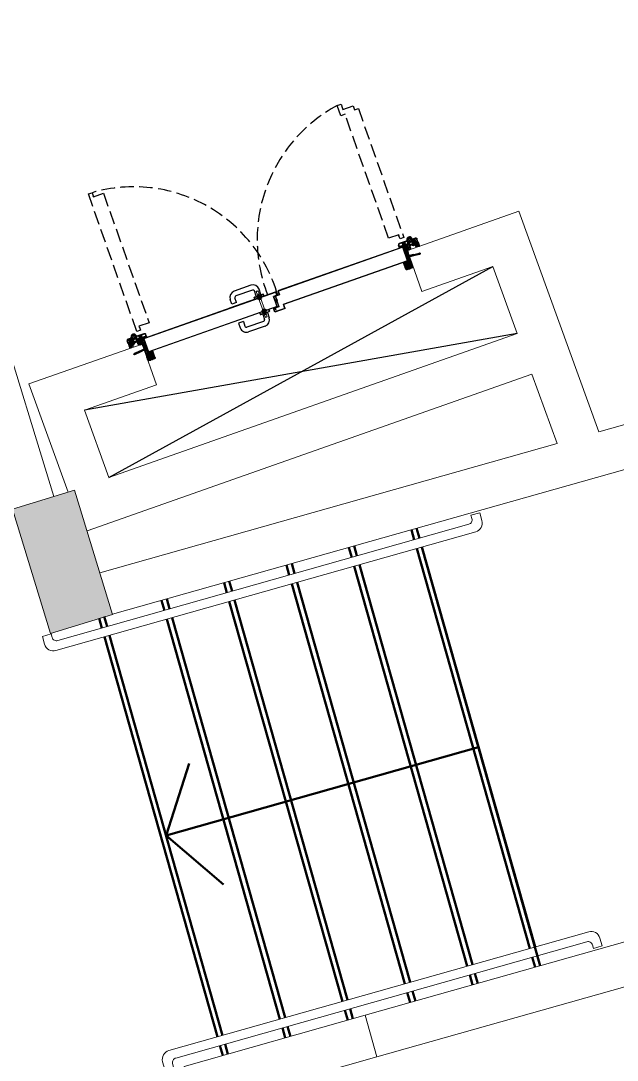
# Model space of a CAD drawing. Header units: centimetres. Extents: x 139057 to 200038, y 34824 to 80516.
# Drawn here: x 172167 to 172442.6, y 47215.3 to 47695.4 of the extents above; entities that cross this region are included whole.
import ezdxf

# ---------------------------------------------------------------- set-up
doc = ezdxf.new("R2010")
doc.units = ezdxf.units.CM
doc.header["$LTSCALE"] = 100
for name, pattern in [('CENTRATA', [2, 1.25, -0.25, 0.25, -0.25]), ('HIDDEN2', [0.175, 0.125, -0.05]), ('TRATTEGGIATA', [0.75, 0.5, -0.25]), ('TRATTO-PUNTO', [1, 0.5, -0.25, 0, -0.25])]:
    doc.linetypes.add(name, pattern=pattern)
doc.layers.get('0').update_dxf_attribs({"lineweight": 0})
for name, color, linetype, lineweight in [('410_STRUTTURE_001-AM_0', 7, 'Continuous', 0), ('430_TAVOLATI_001-AM_0', 3, 'Continuous', 0), ('441_SERRAMENTI_001-AM_0', 1, 'Continuous', 0), ('448_SCALE_001-AM_0', 216, 'Continuous', 50), ('5', 7, 'Continuous', 20)]:
    doc.layers.add(name, color=color, linetype=linetype, lineweight=lineweight)
for name, color, linetype in [('A-GRAFICA', 253, 'Continuous'), ('A-SI-PORTE-METALLO', 5, 'Continuous'), ('Layer1', 7, 'Continuous'), ('Layer2', 2, 'Continuous'), ('Layer3', 7, 'Continuous'), ('Layer5', 2, 'Continuous')]:
    doc.layers.add(name, color=color, linetype=linetype)
pattern_1 = [(135, (1692.512, -3714.694), (-2.245064, -2.245064), []), (135, (1692.512, -3712.4488), (-2.245064, -2.245064), [3.96875, -0.79375, 0, -0.79375])]

# ---------------------------------------------------------------- blocks, each defined once
blk = doc.blocks.new('CRN190C')
at = {"layer": 'Layer1', "color": 9}
for p, q in [((-28.5, 11), (-28.5, -5.5)), ((-28.5, 11), (-27, 11)), ((-27, 11), (-27, -4.5)), ((-4.6, 0), (-4.6, -4)), ((-4.6, 0), (4.6, 0)), ((-3.1, 0), (-3.1, -4)), ((3.1, 0), (3.1, -4)), ((4.6, 0), (4.6, -4)), ((11.5, 11), (11.5, -4.5)), ((11.5, 11), (13, 11)), ((13, 11), (13, -5.5)), ((-28, -6), (-5.1, -6)), ((-27, -4.5), (-5.1, -4.5)), ((-5.1, -6), (5.1, -6)), ((11.5, -4.5), (5.1, -4.5)), ((5.1, -6), (12.5, -6))]:
    blk.add_line(p, q, dxfattribs=at)
for centre, radius, start, end in [((-28, -5.5), 0.5, 180, 270), ((-5.1, -4), 2, 270, 0), ((-5.1, -4), 0.5, 270, 0), ((5.1, -4), 2, 180, 270), ((5.1, -4), 0.5, 180, 270), ((12.5, -5.5), 0.5, 270, 0)]:
    blk.add_arc(centre, radius, start, end, dxfattribs=at)
at = {"layer": 'Layer2', "color": 9}
for p, q in [((-4, 0), (-3.1, -0.5)), ((4, -0.5), (3.1, 0)), ((-4, -1), (-3.1, -0.5)), ((-3.1, -1.5), (-4, -1)), ((-4, -2), (-3.1, -1.5)), ((-3.1, -2.5), (-4, -2)), ((-4, -3), (-3.1, -2.5)), ((-3.1, -3.5), (-4, -3)), ((-4, -4), (-3.1, -3.5)), ((-3.1, -4.5), (-4, -4)), ((-4, -5), (-3.1, -4.5)), ((-3.5, -5.3), (-4, -5)), ((3.1, -1), (4, -0.5)), ((4, -1.5), (3.1, -1)), ((3.1, -2), (4, -1.5)), ((4, -2.5), (3.1, -2)), ((3.1, -3), (4, -2.5)), ((4, -3.5), (3.1, -3)), ((3.1, -4), (4, -3.5)), ((4, -4.5), (3.1, -4)), ((3.3, -4.9), (4, -4.5)), ((4, -5.5), (3.5, -5.2)), ((3.9, -5.6), (4, -5.5))]:
    blk.add_line(p, q, dxfattribs=at)
blk = doc.blocks.new('A$C79A744C8')
at = {"linetype": 'Continuous', "ltscale": 10}
h = blk.add_hatch(dxfattribs=at)
h.set_pattern_fill('ANSI31', color=256, scale=15, angle=270, style=0)
h.set_pattern_definition([(315, (19364.6457, 1644.1342), (1.32582521, 1.32582521), [])])
h.paths.add_polyline_path([(0, -50), (0, -65), (33.1, -65), (33.1, -50)])
h = blk.add_hatch(dxfattribs=at)
h.set_pattern_fill('ANSI31', color=256, scale=15, angle=180, style=0)
h.set_pattern_definition([(225, (19364.6457, 1644.1342), (1.32582521, -1.32582521), [])])
h.paths.add_polyline_path([(0, -65), (0, -80), (33.1, -80), (33.1, -65)])
at = {"layer": '5', "linetype": 'Continuous', "ltscale": 10}
h = blk.add_hatch(dxfattribs=at)
h.set_pattern_fill('ANSI33', color=256, scale=0.05, angle=450, style=0)
h.set_pattern_definition([(135, (1834.93615, -5348.70282), (-0.224506403, -0.224506403), []), (135, (1834.93615, -5348.4783), (-0.224506403, -0.224506403), [0.15875, -0.079375])])
h.paths.add_polyline_path([(5.9, -26.5), (5.9, -41.5), (7.9, -41.5), (7.9, -26.5)])
h.paths.add_polyline_path([(5.9, -11.5), (5.9, -26.5), (7.9, -26.5), (7.9, -11.5)])
at = {"layer": 'Layer5', "linetype": 'Continuous', "ltscale": 10}
h = blk.add_hatch(dxfattribs=at)
h.set_pattern_fill('ANSI35', color=256, scale=0.5, angle=450, style=0)
h.set_pattern_definition(pattern_1)
edge = h.paths.add_edge_path()
edge.add_line((-17.4, 22.5), (-56.4, 22.5))
edge.add_line((-56.4, 21), (-17.4, 21))
edge.add_line((-57.9, 1), (-57.9, 19.5))
edge.add_line((-59.4, 19.5), (-59.4, 1))
edge.add_arc((-56.4, 19.5), 1.5, 90, 180)
edge.add_arc((-56.4, 19.5), 3, 90, 180)
edge.add_line((-35.4, 22.5), (-35.4, 21))
h = blk.add_hatch(dxfattribs=at)
h.set_pattern_fill('ANSI35', color=256, scale=0.5, angle=450, style=0)
h.set_pattern_definition(pattern_1)
h.paths.add_polyline_path([(4.1, -81), (4.1, -82.5), (32.6, -82.5, 0.414214), (35.6, -79.5), (35.6, -78.1), (34.1, -78.1), (34.1, -79.5, -0.414214), (32.6, -81)])
h.paths.add_polyline_path([(34.1, -51.9), (34.1, -78.1), (35.6, -78.1), (35.6, -51.9)])
h.paths.add_polyline_path([(32.6, -47.5), (7.1, -47.5), (4.5, -47.5, 0.267949), (7.1, -49), (32.6, -49, -0.414214), (34.1, -50.5), (34.1, -51.9), (35.6, -51.9), (35.6, -50.5, 0.414214)])
h.paths.add_polyline_path([(4.1, -31.6), (4.1, -46, 0.131652), (4.5, -47.5), (7.1, -47.5, -0.414214), (5.6, -46), (5.6, -34.3, 0.198912), (4.8, -32.2)])
h.paths.add_polyline_path([(4.7, -3.8, 0.153915), (4.1, -5.5), (4.1, -21.5), (4.8, -20.8, 0.198912), (5.6, -18.7), (5.6, -5.5, -0.153915), (5.9, -4.6), (7.6, -2.2, 0.606815), (5.1, 2.5), (-13.6, 2.5), (-13.6, 1.1, 0.063272), (-12.9, 1), (5.1, 1, -0.606815), (6.4, -1.4)])
h.paths.add_polyline_path([(-16.4, 22.3), (-16.4, 21), (-17.4, 21, -0.414214), (-15.9, 19.5), (-15.9, 4, 0.341979), (-13.6, 1.1), (-13.6, 2.5), (-12.9, 2.5, -0.414214), (-14.4, 4), (-14.4, 19.5, 0.317837)])
h.paths.add_polyline_path([(-24.4, 22.5), (-24.4, 21), (-17.4, 21), (-16.4, 21), (-16.4, 22.3, 0.085164), (-17.4, 22.5)])
h.paths.add_polyline_path([(-29.9, 22.5), (-29.9, 21), (-24.4, 21), (-24.4, 22.5)])
h = blk.add_hatch(dxfattribs=at)
h.set_pattern_fill('ANSI35', color=256, scale=0.5, angle=450, style=0)
h.set_pattern_definition(pattern_1)
h.paths.add_polyline_path([(2.6, -30), (1.5, -31.1), (3.7, -33.2, -0.198912), (4.1, -34.3), (4.1, -31.6)])
h.paths.add_polyline_path([(1.5, -21.9), (2.6, -23), (4.1, -21.5), (4.1, -18.7, -0.198912), (3.7, -19.8)])
at = {"linetype": 'CENTRATA'}
blk.add_line((5.8, -26.5), (-53.6, -32.7), dxfattribs=at)
at = {"linetype": 'Continuous'}
for p, q in [((-50.6, -30.2), (-51.1, -30.8)), ((-51.1, -30.8), (-49, -30.5)), ((-50.8, -34.1), (-51.1, -30.8)), ((-50.8, -34.1), (-48.6, -33.9)), ((-50.2, -34.6), (-50.8, -34.1)), ((-50.6, -30.2), (-49, -30)), ((-50.2, -34.6), (-50.6, -30.2)), ((-50.2, -34.6), (-48.6, -34.4)), ((-48.6, -29.3), (-48.3, -32.2)), ((-48, -35), (-48.3, -32.2)), ((-46.6, -30.3), (-46.3, -33.6)), ((-45.7, -33.1), (-45.9, -30.7)), ((2.4, -24.6), (0.8, -24.8)), ((2.5, -25.2), (0.9, -25.3)), ((2.8, -28.5), (1.2, -28.7)), ((2.9, -29.1), (1.3, -29.2)), ((2.9, -29.1), (2.4, -24.6))]:
    blk.add_line(p, q, dxfattribs=at)
at = {"linetype": 'Continuous', "ltscale": 10}
for p, q in [((2.6, -30), (1.5, -31.1)), ((2.6, -23), (4.8, -20.8)), ((2.6, -30), (2.6, -23)), ((0, -50), (33.1, -50)), ((33.1, -65), (0, -65)), ((33.1, -80), (0, -80)), ((33.1, -50), (33.1, -80))]:
    blk.add_line(p, q, dxfattribs=at)
at = {"linetype": 'Continuous'}
for points in [[(-46.9, -29.8), (-48.6, -29.3), (-49.1, -29.3), (-48.8, -32.2)], [(-46.4, -34.2), (-48, -35), (-48.5, -35.1), (-48.8, -32.2)], [(-21.2, -29.3), (-21.5, -26.7), (-46.9, -29.4), (-46.8, -30.2), (-44.8, -31.4), (-28.7, -29.7)], [(-21.2, -29.3), (-20.9, -31.9), (-46.4, -34.6), (-46.5, -33.8), (-44.7, -32.2), (-28.6, -30.5)], [(2.4, -24.6), (4.3, -21.3), (4.8, -26.6)], [(2.9, -29.1), (5.4, -31.9), (4.8, -26.6)]]:
    blk.add_lwpolyline(points, dxfattribs=at)
blk.add_lwpolyline([(0.8, -24.4), (1.3, -29.6), (-20.9, -31.9), (-21.5, -26.7)], close=True, dxfattribs=at)
blk.add_arc((-27.7, -30), 1.08, 206.9908, 164.8268, dxfattribs=at)
at = {"linetype": 'Continuous', "ltscale": 10}
for radius in [1.5, 3]:
    blk.add_arc((2.6, -18.7), radius, 315, 0, dxfattribs=at)
at = {"layer": 'Layer5', "linetype": 'Continuous', "ltscale": 10}
for p, q in [((-59.4, 19.5), (-59.4, 1)), ((-57.9, 1), (-57.9, 19.5)), ((-17.4, 22.5), (-56.4, 22.5)), ((-56.4, 21), (-17.4, 21)), ((-35.4, 22.5), (-35.4, 21)), ((-24.4, 22.5), (-24.4, 21)), ((-17.4, 22.5), (-16.4, 22.5)), ((-17.4, 21), (-16.4, 21)), ((-16.4, 21), (-16.4, 22.5)), ((-15.9, 19.5), (-15.9, 4)), ((-14.4, 19.5), (-14.4, 4)), ((5.1, 2.5), (-13.6, 2.5)), ((-12.9, 1), (5.1, 1)), ((1.5, -31.1), (3.7, -33.2)), ((2.6, -30), (4.8, -32.2)), ((4.1, -5.5), (4.1, -46)), ((7.1, -47.5), (4.5, -47.5)), ((6.4, -1.4), (4.7, -3.8)), ((5.6, -46), (5.6, -5.5)), ((5.9, -4.6), (7.6, -2.2)), ((5.9, -41.5), (5.9, -11.5)), ((5.9, -11.5), (7.9, -11.5)), ((32.6, -47.5), (7.1, -47.5)), ((7.9, -41.5), (7.9, -11.5)), ((32.6, -81), (4.1, -81)), ((4.1, -81), (4.1, -82.5)), ((4.1, -82.5), (32.6, -82.5)), ((7.1, -49), (32.6, -49)), ((34.1, -50.5), (34.1, -79.5)), ((34.1, -51.9), (35.6, -51.9)), ((34.1, -78.1), (35.6, -78.1)), ((35.6, -79.5), (35.6, -50.5))]:
    blk.add_line(p, q, dxfattribs=at)
blk.add_lwpolyline([(-10, 0), (0, 0), (0, -10)], dxfattribs=at)
for centre, radius, start, end in [((-56.4, 19.5), 3, 90, 180), ((-56.4, 19.5), 1.5, 90, 180), ((-17.4, 19.5), 3, 0, 90), ((-17.4, 19.5), 1.5, 0, 90), ((-12.9, 4), 3, 180, 270), ((-12.9, 4), 1.5, 180, 270), ((5.1, -0.5), 3, 325, 90), ((5.1, -0.5), 1.5, 325, 90), ((2.6, -34.3), 1.5, 0, 45), ((7.1, -5.5), 3, 145, 180), ((7.1, -46), 3, 180, 270), ((2.6, -34.3), 3, 0, 45), ((7.1, -5.5), 1.5, 145, 180), ((7.1, -46), 1.5, 180, 270), ((32.6, -50.5), 3, 0, 90), ((32.6, -50.5), 1.5, 0, 90), ((32.6, -79.5), 3, 270, 0), ((32.6, -79.5), 1.5, 270, 0)]:
    blk.add_arc(centre, radius, start, end, dxfattribs=at)
at = {"linetype": 'Continuous', "ltscale": 10, "rotation": 180.0000002134434}
blk.add_blockref('CRN190C', (-44.7, 14.4), dxfattribs=at)
blk = doc.blocks.new('COPRITESTA2C')
for p, q in [((0, 0), (44, 0)), ((0, 0), (0, -10)), ((44, 0), (44, -15)), ((-1, -10), (-1, -20)), ((-1, -10), (0, -10)), ((-1, -20), (39, -20))]:
    blk.add_line(p, q)
at = {"linetype": 'TRATTEGGIATA', "ltscale": 10}
for p, q in [((42.5, 0), (42.5, -15)), ((-1, -18.5), (39, -18.5))]:
    blk.add_line(p, q, dxfattribs=at)
blk.add_arc((39, -15), 5, 270, 0)
blk.add_arc((39, -15), 3.5, 270, 0, dxfattribs=at)
blk = doc.blocks.new('VTR0210A')
at = {"layer": 'Layer1', "color": 9}
for p, q in [((-33, 2.8), (-33, -1.8)), ((-32.9, -2.2), (-32.5, 4)), ((-32.9, 3.2), (-32.5, 4)), ((-32.5, 4), (-32, 3)), ((-32, -4), (-31.5, 4)), ((-32, 3), (-31.5, 4)), ((-31.5, 4), (-31, 3)), ((-31, -4), (-30.5, 4)), ((-31, 3), (-30.5, 4)), ((-30.5, 4), (-30, 3)), ((-30, -4), (-29.5, 4)), ((-30, 3), (-29.5, 4)), ((-29.5, 4), (-29, 3)), ((-29, -4), (-28.5, 4)), ((-29, 3), (-28.5, 4)), ((-28.5, 4), (-28, 3)), ((-28, -4), (-27.5, 4)), ((-28, 3), (-27.5, 4)), ((-27.5, 4), (-27, 3)), ((-27, -4), (-26.5, 4)), ((-27, 3), (-26.5, 4)), ((-26.5, 4), (-26, 3)), ((-26, -4), (-25.5, 4)), ((-26, 3), (-25.5, 4)), ((-25.5, 4), (-25, 3)), ((-25, -4), (-24.5, 4)), ((-25, 3), (-24.5, 4)), ((-24.5, 4), (-24, 3)), ((-24, -4), (-23.5, 4)), ((-24, 3), (-23.5, 4)), ((-23.5, 4), (-23, 3)), ((-23, -4), (-22.5, 4)), ((-23, 3), (-22.5, 4)), ((-22.5, 4), (-22, 3)), ((-22, -4), (-21.5, 4)), ((-22, 3), (-21.5, 4)), ((-21.5, 4), (-21, 3)), ((-21, -4), (-20.5, 4)), ((-21, 3), (-20.5, 4)), ((-20.5, 4), (-20, 3)), ((-20, -4), (-19.5, 4)), ((-20, 3), (-19.5, 4)), ((-19.5, 4), (-19, 3)), ((-19, -4), (-18.5, 4)), ((-19, 3), (-18.5, 4)), ((-18.5, 4), (-18, 3)), ((-18, -4), (-17.5, 4)), ((-18, 3), (-17.5, 4)), ((-17.5, 4), (-17, 3)), ((-17, -4), (-16.5, 4)), ((-17, 3), (-16.5, 4)), ((-16.5, 4), (-16, 3)), ((-16, -4), (-15.5, 4)), ((-16, 3), (-15.5, 4)), ((-15.5, 4), (-15, 3)), ((-15, -4), (-14.5, 4)), ((-15, 3), (-14.5, 4)), ((-14.5, 4), (-14, 3)), ((-14, -4), (-13.5, 4)), ((-14, 3), (-13.5, 4)), ((-13.5, 4), (-13, 3)), ((-13, -4), (-12.5, 4)), ((-13, 3), (-12.5, 4)), ((-12.5, 4), (-12, 3)), ((-12, -4), (-11.5, 4)), ((-12, 3), (-11.5, 4)), ((-11.5, 4), (-11, 3)), ((-11, -4), (-10.5, 4)), ((-11, 3), (-10.5, 4)), ((-10.5, 4), (-10, 3)), ((-10, 3), (-9.7, 3.6)), ((-8, 4), (-9, 4)), ((-8, 6.5), (-0.8, 6.5)), ((-8, 6.5), (-8, -6.5)), ((-5, 3.2), (-6, 0)), ((-6, 0), (-5, -3.2)), ((-5, 3.2), (-5, -3.2)), ((0, 3.2), (-5, 3.2)), ((0, 5.7), (0, -5.7)), ((-32.9, -2.2), (-32, -4)), ((-32, -4), (-31.5, -3)), ((-31.5, -3), (-31, -4)), ((-31, -4), (-30.5, -3)), ((-30.5, -3), (-30, -4)), ((-30, -4), (-29.5, -3)), ((-29.5, -3), (-29, -4)), ((-29, -4), (-28.5, -3)), ((-28.5, -3), (-28, -4)), ((-28, -4), (-27.5, -3)), ((-27.5, -3), (-27, -4)), ((-27, -4), (-26.5, -3)), ((-26.5, -3), (-26, -4)), ((-26, -4), (-25.5, -3)), ((-25.5, -3), (-25, -4)), ((-25, -4), (-24.5, -3)), ((-24.5, -3), (-24, -4)), ((-24, -4), (-23.5, -3)), ((-23.5, -3), (-23, -4)), ((-23, -4), (-22.5, -3)), ((-22.5, -3), (-22, -4)), ((-22, -4), (-21.5, -3)), ((-21.5, -3), (-21, -4)), ((-21, -4), (-20.5, -3)), ((-20.5, -3), (-20, -4)), ((-20, -4), (-19.5, -3)), ((-19.5, -3), (-19, -4)), ((-19, -4), (-18.5, -3)), ((-18.5, -3), (-18, -4)), ((-18, -4), (-17.5, -3)), ((-17.5, -3), (-17, -4)), ((-17, -4), (-16.5, -3)), ((-16.5, -3), (-16, -4)), ((-16, -4), (-15.5, -3)), ((-15.5, -3), (-15, -4)), ((-15, -4), (-14.5, -3)), ((-14.5, -3), (-14, -4)), ((-14, -4), (-13.5, -3)), ((-13.5, -3), (-13, -4)), ((-13, -4), (-12.5, -3)), ((-12.5, -3), (-12, -4)), ((-12, -4), (-11.5, -3)), ((-11.5, -3), (-11, -4)), ((-11, -4), (-10.5, -3)), ((-10.5, -3), (-10.2, -3.6)), ((-8, -4), (-9.5, -4)), ((-8, -6.5), (-0.8, -6.5)), ((0, -3.2), (-5, -3.2))]:
    blk.add_line(p, q, dxfattribs=at)
for centre, start, end in [((-32.2, 2.8), 153.4349, 180), ((-9, 3.2), 90, 153.4349), ((-0.8, 5.7), 0, 90), ((-32.2, -1.8), 180, 206.5651), ((-9.5, -3.2), 206.5651, 270), ((-0.8, -5.7), 270, 0)]:
    blk.add_arc(centre, 0.8, start, end, dxfattribs=at)
at = {"layer": 'Layer3', "color": 9, "linetype": 'TRATTEGGIATA', "ltscale": 3}
for p, q in [((1.1, 0), (-37.2, 0)), ((-32.5, -3), (-32, 3)), ((-31.5, -3), (-31, 3)), ((-30.5, -3), (-30, 3)), ((-29.5, -3), (-29, 3)), ((-28.5, -3), (-28, 3)), ((-27.5, -3), (-27, 3)), ((-26.5, -3), (-26, 3)), ((-25.5, -3), (-25, 3)), ((-24.5, -3), (-24, 3)), ((-23.5, -3), (-23, 3)), ((-22.5, -3), (-22, 3)), ((-21.5, -3), (-21, 3)), ((-20.5, -3), (-20, 3)), ((-19.5, -3), (-19, 3)), ((-18.5, -3), (-18, 3)), ((-17.5, -3), (-17, 3)), ((-16.5, -3), (-16, 3)), ((-15.5, -3), (-15, 3)), ((-14.5, -3), (-14, 3)), ((-13.5, -3), (-13, 3)), ((-12.5, -3), (-12, 3)), ((-11.5, -3), (-11, 3)), ((-10.5, -3), (-10, 3))]:
    blk.add_line(p, q, dxfattribs=at)
blk = doc.blocks.new('COPRITESTA1C')
for p, q in [((0, 0), (0, -10)), ((0, 0), (21, 0)), ((21, 0), (21, -15)), ((-1, -10), (-1, -20)), ((-1, -10), (0, -10)), ((-1, -20), (16, -20))]:
    blk.add_line(p, q)
at = {"linetype": 'TRATTEGGIATA', "ltscale": 10}
for p, q in [((19.5, 0), (19.5, -15)), ((-1, -18.5), (16, -18.5))]:
    blk.add_line(p, q, dxfattribs=at)
blk.add_arc((16, -15), 3.5, 270, 0, dxfattribs=at)
blk.add_arc((16, -15), 5, 270, 0)
blk = doc.blocks.new('rf')
at = {"layer": 'Layer1', "color": 9, "linetype": 'Continuous'}
for p, q in [((-5, -126), (-5, 0)), ((0, 0), (-5, 0)), ((0, -125), (0, 0)), ((7.6, -130), (-1, -130)), ((6.6, -125), (0, -125)), ((11.6, -117), (6.6, -117)), ((6.6, -125), (6.6, -117)), ((29.7, -130), (7.6, -130)), ((11.6, -126), (11.6, -117)), ((24.4, -125), (11.6, -125)), ((24.4, -126), (24.4, -117)), ((29.4, -117), (24.4, -117)), ((31, -130), (28.4, -130)), ((29.4, -125), (29.4, -117)), ((30, -125), (29.4, -125)), ((30, -125), (30, -103)), ((35, -103), (30, -103)), ((35, -126), (35, -103))]:
    blk.add_line(p, q, dxfattribs=at)
for centre, start, end in [((-1, -126), 180, 270), ((7.6, -126), 270, 0), ((28.4, -126), 180, 270), ((31, -126), 270, 0)]:
    blk.add_arc(centre, 4, start, end, dxfattribs=at)
at = {"layer": 'Layer2', "color": 9, "linetype": 'Continuous'}
for p, q in [((11.6, -117), (10, -118)), ((10, -118), (11.6, -119)), ((11.6, -119), (10, -120)), ((10, -120), (11.6, -121)), ((11.6, -121), (10, -122)), ((10, -122), (11.6, -123)), ((11.6, -123), (10, -124)), ((10, -124), (11.6, -125)), ((11.6, -125), (10, -126)), ((10, -126), (11.5, -126.9)), ((11.4, -127.1), (10, -128)), ((10, -128), (10.7, -128.5)), ((25.2, -117), (24.4, -117.5)), ((24.4, -117.5), (26, -118.5)), ((26, -118.5), (24.4, -119.5)), ((24.4, -119.5), (26, -120.5)), ((26, -120.5), (24.4, -121.5)), ((24.4, -121.5), (26, -122.5)), ((26, -122.5), (24.4, -123.5)), ((24.4, -123.5), (26, -124.5)), ((26, -124.5), (24.4, -125.5)), ((24.4, -125.5), (26, -126.5)), ((26, -126.5), (24.6, -127.4)), ((24.8, -127.8), (26, -128.5)), ((26, -128.5), (25.5, -128.8))]:
    blk.add_line(p, q, dxfattribs=at)
blk = doc.blocks.new('CILINDRO')
at = {"layer": '5', "linetype": 'Continuous'}
for p, q in [((-128, 4.5), (-0.5, 4.5)), ((-127.5, 4.5), (-128, 3.5)), ((-128, 4.5), (-128, -4.5)), ((-128, 3.5), (-128, -3.5)), ((-0.5, 4.5), (0, 3.5)), ((0, 3.5), (0, -3.5)), ((-127.5, -4.5), (-128, -3.5)), ((-128, -4.5), (-0.5, -4.5)), ((-0.5, -4.5), (0, -3.5))]:
    blk.add_line(p, q, dxfattribs=at)
for centre, start, end in [((-120, 0), 143.1301, 216.8699), ((-8, 0), 323.1301, 36.8699)]:
    blk.add_arc(centre, 7.5, start, end, dxfattribs=at)
blk = doc.blocks.new('CLD0080A')
at = {"linetype": 'Continuous'}
blk.add_blockref('CILINDRO', (64.25, -4.5), dxfattribs=at)
blk = doc.blocks.new('porta 130 metallo')
for p, q in [((-834.5, 1047.9, 0), (-843.7, 1059.9, 0)), ((-831.1, 1048.7, 0), (-842.3, 1063.4, 0)), ((-831.3, 1048.6, 0), (-841.3, 1061.7, 0)), ((-828.7, 1050.5, 0), (-839.9, 1065.2, 0)), ((-823.4, 1079.7, 0), (-824.4, 1080.9, 0)), ((-836.4, 1044.2, 0), (-834.5, 1047.9, 0)), ((-834.5, 1040.9, 0), (-831, 1047.6, 0)), ((-833.7, 1042.9, 0), (-831.2, 1047.7, 0)), ((-833.7, 1042.9, 0), (-831.2, 1047.7, 0)), ((-831.8, 1039.5, 0), (-828.4, 1046.3, 0)), ((-826.4, 1024.9, 0), (-818.3, 1026.6, 0)), ((-826.1, 1028, 0), (-817.5, 1029.8, 0)), ((-825.6, 1031.4, 0), (-818.2, 1032.9, 0)), ((-825, 1028.4, 0), (-817.6, 1030, 0)), ((-824.5, 1028.4, 0), (-817.5, 1029.8, 0)), ((-818.3, 1026.6, 0), (-794.2, 994.9, 0)), ((-816.7, 1029.5, 0), (-791.8, 996.8, 0)), ((-816.6, 1029.6, 0), (-790.5, 995.3, 0)), ((-814.2, 1031.4, 0), (-788.1, 997.1, 0)), ((-791.8, 996.8, 0), (-794.2, 994.9, 0)), ((-358.6, 538.8, 0), (-392.8, 512.7, 0)), ((-37.3, 5.9), (-39.7, 4.1)), ((-15.6, -27.5), (-39.7, 4.1)), ((-38.3, 7.6), (-35.9, 9.4)), ((-12.2, -26.7), (-38.3, 7.6)), ((-12.4, -26.8), (-37.3, 5.9)), ((-9.8, -24.9), (-35.9, 9.4)), ((-19.4, -35), (-15.6, -27.5)), ((-16.2, -35.4), (-12.3, -27.7)), ((-15.6, -34.5), (-12.1, -27.8)), ((-15.5, -34), (-12.3, -27.7)), ((-12.9, -35.9), (-9.4, -29.1)), ((-6.7, -44), (0.7, -42.5)), ((-6.1, -46.9), (1.3, -45.4)), ((-4, -46.7), (1.4, -45.6)), ((-4, -46.7), (1.4, -45.6)), ((2.2, -45.9), (12.2, -59)), ((2.3, -45.8), (13.5, -60.5)), ((4.7, -44), (15.9, -58.7)), ((-3.4, -49.7), (0.6, -48.8)), ((0.6, -48.8), (9.8, -60.9))]:
    blk.add_line(p, q)
at = {"linetype": 'Continuous'}
for p, q in [((-839.6, 1027.2, 0), (-837.6, 1028.7, 0)), ((-837.8, 1026.9, 0), (-839.3, 1028.9, 0)), ((-386.1, 532.9, 0), (-388.5, 531.1, 0)), ((-381.9, 522.3, 0), (-388.5, 531.1, 0)), ((-367.7, 533.1, 0), (-386.8, 518.5, 0)), ((-379.5, 524.1, 0), (-386.1, 532.9, 0)), ((-371.4, 530.9, 0), (-385.8, 532.5, 0)), ((-371.1, 530.5, 0), (-371.4, 530.9, 0)), ((-367.7, 533.1, 0), (-367.6, 532.9, 0)), ((-367.7, 533.1, 0), (-367.7, 533.1, 0)), ((-386.8, 518.5, 0), (-386.7, 518.4, 0)), ((-331.1, 508.6, 0), (-325.5, 512.9, 0)), ((-330.4, 507.7, 0), (-331.1, 508.6, 0)), ((-330.4, 507.7, 0), (-324.8, 511.9, 0)), ((-327.4, 493.9, 0), (-317.1, 480.3, 0)), ((-325.6, 496.5, 0), (-327.2, 495.3, 0)), ((-325.5, 498.5, 0), (-326.3, 497.9, 0)), ((-326.3, 497.9, 0), (-312.9, 480.4, 0)), ((-324.9, 500.1, 0), (-325.7, 499.5, 0)), ((-325.7, 499.5, 0), (-311.2, 480.4, 0)), ((-325.6, 496.5, 0), (-314.1, 481.4, 0)), ((-325.5, 498.5, 0), (-312.1, 481, 0)), ((-324.9, 500.1, 0), (-310.4, 481, 0)), ((-314.7, 502.9, 0), (-324.7, 495.3, 0)), ((-323.9, 501, 0), (-324.7, 500.3, 0)), ((-324.7, 500.3, 0), (-310.1, 481.3, 0)), ((-323.9, 501, 0), (-309.3, 481.9, 0)), ((-298.8, 479.2, 0), (-323.7, 511.8, 0)), ((-297.9, 479.9, 0), (-322.7, 512.5, 0)), ((-303.5, 488.1, 0), (-316.3, 504.9, 0)), ((-316.3, 504.2, 0), (-304.2, 488.3, 0)), ((-316.1, 506.3, 0), (-295.8, 521.7, 0)), ((-314.1, 481.4, 0), (-315.7, 480.2, 0)), ((-305.1, 490.1, 0), (-315, 482.6, 0)), ((-312.1, 481, 0), (-312.9, 480.4, 0)), ((-310.4, 481, 0), (-311.2, 480.4, 0)), ((-309.3, 481.9, 0), (-310.1, 481.3, 0)), ((-302.1, 488, 0), (-281.9, 503.4, 0)), ((-272, 502.1, 0), (-222.7, 437.2, 0)), ((-253.7, 516, 0), (-204.4, 451.2, 0)), ((-386.5, 452.6, 0), (-406.8, 437.2, 0)), ((-372.5, 434.3, 0), (-392.8, 418.9, 0)), ((-365.9, 428.1, 0), (-390.7, 460.7, 0)), ((-384.8, 467.8, 0), (-390.4, 463.5, 0)), ((-364.9, 428.8, 0), (-389.8, 461.4, 0)), ((-384.1, 466.8, 0), (-389.6, 462.6, 0)), ((-372.4, 435.7, 0), (-385.1, 452.5, 0)), ((-384.1, 466.8, 0), (-384.8, 467.8, 0)), ((-384.4, 452.3, 0), (-372.3, 436.4, 0)), ((-383.6, 450.5, 0), (-373.6, 458, 0)), ((-379.3, 458.7, 0), (-378.5, 459.3, 0)), ((-379.3, 458.7, 0), (-364.8, 439.6, 0)), ((-378.5, 459.3, 0), (-364, 440.3, 0)), ((-378.2, 459.6, 0), (-377.4, 460.2, 0)), ((-378.2, 459.6, 0), (-363.7, 440.5, 0)), ((-377.4, 460.2, 0), (-362.9, 441.1, 0)), ((-376.5, 459.6, 0), (-375.7, 460.2, 0)), ((-376.5, 459.6, 0), (-363.1, 442.1, 0)), ((-375.7, 460.2, 0), (-362.3, 442.7, 0)), ((-374.5, 459.2, 0), (-372.9, 460.4, 0)), ((-374.5, 459.2, 0), (-363, 444.1, 0)), ((-373.9, 437.7, 0), (-363.9, 445.3, 0)), ((-371.5, 460.3, 0), (-361.2, 446.7, 0)), ((-364.8, 439.6, 0), (-364, 440.3, 0)), ((-358.3, 432.9, 0), (-363.8, 428.7, 0)), ((-363.7, 440.5, 0), (-362.9, 441.1, 0)), ((-363.1, 442.1, 0), (-362.3, 442.7, 0)), ((-363, 444.1, 0), (-361.4, 445.3, 0)), ((-357.5, 432, 0), (-358.3, 432.9, 0)), ((-304.6, 473.8, 0), (-299, 478, 0)), ((-303.8, 472.8, 0), (-304.6, 473.8, 0)), ((-303.8, 472.8, 0), (-298.3, 477.1, 0)), ((-412.5, 395.2, 0), (-363.1, 330.3, 0)), ((-394.2, 409.1, 0), (-344.8, 344.2, 0)), ((-357.5, 432, 0), (-363.1, 427.7, 0)), ((-242.3, 413.5, 0), (-224, 427.4, 0)), ((-242.3, 413.5, 0), (-228.4, 395.2, 0)), ((-228.4, 395.2, 0), (-210.1, 409.1, 0)), ((-316.7, 356.8, 0), (-335, 342.9, 0)), ((-302.7, 338.5, 0), (-321, 324.6, 0)), ((-316.7, 356.8, 0), (-302.7, 338.5, 0)), ((-20.6, -48.2), (-18.7, -46.7)), ((-20.4, -46.5), (-18.9, -48.5))]:
    blk.add_line(p, q, dxfattribs=at)
at = {"linetype": 'Continuous', "ltscale": 10}
for p, q in [((-795.9, 1038.1, 0), (-810.3, 1027.1, 0)), ((-810.3, 1027.1, 0), (-425.9, 522.2, 0)), ((-796, 1037, 0), (-809.2, 1027, 0)), ((-809.2, 1027, 0), (-425.8, 523.3, 0)), ((-794.8, 1035.3, 0), (-807.3, 1025.7, 0)), ((-794.8, 1035.3, 0), (-807.3, 1025.7, 0)), ((-806.9, 1025.1, 0), (-807.3, 1025.7, 0)), ((-794.9, 1034.2, 0), (-806.9, 1025.1, 0)), ((-794.9, 1034.2, 0), (-806.9, 1025.1, 0)), ((-796, 1037, 0), (-787.2, 1025.4, 0)), ((-795.9, 1038.1, 0), (-786.6, 1025.9, 0)), ((-784.6, 1020.6, 0), (-794.9, 1034.2, 0)), ((-784.4, 1021.7, 0), (-794.8, 1035.3, 0)), ((-786.6, 1025.9, 0), (-787.2, 1025.4, 0)), ((-784.6, 1020.6, 0), (-745, 1050.7, 0)), ((-784.4, 1021.7, 0), (-744.9, 1051.8, 0)), ((-375.6, 565.4, 0), (-745, 1050.7, 0)), ((-375.5, 566.5, 0), (-744.9, 1051.8, 0)), ((-359.4, 578.7, 0), (-376.1, 566, 0)), ((-359.6, 577.6, 0), (-375.6, 565.4, 0)), ((-359.6, 577.6, 0), (-330, 538.7, 0)), ((-359.4, 578.7, 0), (-328.9, 538.5, 0)), ((-425.9, 522.2, 0), (-411.2, 533.4, 0)), ((-425.8, 523.3, 0), (-411.1, 534.5, 0)), ((-411.2, 533.4, 0), (-399, 517.4, 0)), ((-411.1, 534.5, 0), (-398.8, 518.4, 0)), ((-356.5, 540.3, 0), (-396.1, 510.2, 0)), ((-356.4, 541.4, 0), (-395.9, 511.3, 0)), ((-380.9, 532.1, 0), (-358.5, 549.1, 0)), ((-379.8, 531.9, 0), (-358.7, 548, 0)), ((-358.7, 548, 0), (-347.3, 533.1, 0)), ((-358.5, 549.1, 0), (-347.1, 534.2, 0)), ((-356.5, 540.3, 0), (-228.4, 372.1, 0)), ((-356.4, 541.4, 0), (-227.9, 372.7, 0)), ((-344.2, 535.4, 0), (-348.4, 532.2, 0)), ((-348.4, 532.2, 0), (-344.3, 526.8, 0)), ((-347.3, 533.1, 0), (-338.2, 540, 0)), ((-343.7, 534.8, 0), (-347.3, 532, 0)), ((-347.3, 532, 0), (-344.2, 527.9, 0)), ((-347.1, 534.2, 0), (-338.6, 540.6, 0)), ((-328.9, 538.5, 0), (-344.3, 526.8, 0)), ((-330, 538.7, 0), (-344.2, 527.9, 0)), ((-344.2, 535.4, 0), (-343.7, 534.8, 0)), ((-338.6, 540.6, 0), (-338.2, 540, 0)), ((-407.4, 527.8, 0), (-421.8, 516.8, 0)), ((-283.6, 335.3, 0), (-421.8, 516.8, 0)), ((-407.6, 526.6, 0), (-420.7, 516.6, 0)), ((-302.8, 361.8, 0), (-420.7, 516.6, 0)), ((-406.3, 524.9, 0), (-418.9, 515.4, 0)), ((-418.9, 515.4, 0), (-418.4, 514.7, 0)), ((-406.4, 523.8, 0), (-418.4, 514.7, 0)), ((-398.8, 515.1, 0), (-407.6, 526.6, 0)), ((-398.2, 515.6, 0), (-407.4, 527.8, 0)), ((-406.4, 523.8, 0), (-396.1, 510.2, 0)), ((-406.3, 524.9, 0), (-395.9, 511.3, 0)), ((-399, 517.4, 0), (-385.8, 527.4, 0)), ((-398.8, 518.4, 0), (-386.2, 528, 0)), ((-398.2, 515.6, 0), (-398.8, 515.1, 0)), ((-316.2, 488.6, 0), (-321.6, 495.8, 0)), ((-258.6, 411.8, 0), (27.2, 36.7)), ((-257.7, 411.8, 0), (28.3, 36.5)), ((-12.9, -20), (-303.6, 361.6, 0)), ((-12.8, -18.8), (-302.8, 361.8, 0)), ((-78.6, 68.8), (-79.1, 69.4)), ((27.2, 36.7), (-12.4, 6.6)), ((-12.4, 6.6), (-2, -7)), ((28.3, 36.5), (-11.3, 6.4)), ((-11.3, 6.4), (-0.9, -7.2)), ((-7.8, 3.2), (-8.4, 2.7)), ((0.4, -8.8), (-8.4, 2.7)), ((1.5, -9), (-7.8, 3.2)), ((-2, -7), (-14, -16.1)), ((-14, -16.1), (-13.5, -16.8)), ((-0.9, -7.2), (-13.5, -16.8)), ((1.5, -9), (-12.9, -20)), ((0.4, -8.8), (-12.8, -18.8))]:
    blk.add_line(p, q, dxfattribs=at)
at = {"linetype": 'TRATTO-PUNTO'}
for p, q in [((-302.4, 502.2, 0), (-326.7, 483.7, 0)), ((-386.2, 438.4, 0), (-362, 456.9, 0))]:
    blk.add_line(p, q, dxfattribs=at)
at = {"linetype": 'HIDDEN2', "ltscale": 5, "elevation": 0}
blk.add_lwpolyline([(-1342.1, 617), (-839.4, 999.6), (-828.4, 985.2), (-840.6, 976), (-841.1, 976.6), (-844.8, 973.8), (-814.7, 934.2), (-1297.8, 566.5), (-1285.6, 550.5), (-1325.8, 519.9), (-1337.5, 535.4), (-1332.1, 539.5), (-1331.2, 538.3), (-1316.3, 549.7), (-1346.9, 590), (-1330.9, 602.2), (-1342.1, 617)], close=True, dxfattribs=at)
at = {"linetype": 'HIDDEN2', "ltscale": 5}
blk.add_lwpolyline([(-47.2, -40.7), (-583.3, -449.1), (-594.2, -434.7), (-582.1, -425.5), (-581.6, -426.1), (-577.8, -423.2), (-607.9, -383.7), (-103.6, 0.5), (-73.5, -39.1), (-69.8, -36.2), (-70.3, -35.6), (-58.1, -26.3), (-47.2, -40.7)], close=True, dxfattribs=at)
for centre, radius in [((-838.6, 1027.9, 0), 9), ((-838.6, 1027.9, 0), 7.5), ((-838.6, 1027.9, 0), 7.25), ((-19.7, -47.5), 9), ((-19.7, -47.5), 7.5), ((-19.7, -47.5), 7.25)]:
    blk.add_circle(centre, radius)
for centre, radius, start, end in [((-838.6, 1027.9, 0), 12.5, 103.894, 55.4116), ((-838.6, 1027.9, 0), 9.5, 103.894, 55.4116), ((-843.5, 1047.8, 0), 8, 283.894, 333.0898), ((-843.5, 1047.8, 0), 11, 283.894, 333.0898), ((-830.9, 1039.1, 0), 4, 153.0898, 235.4116), ((-830.9, 1039.1, 0), 1, 153.0898, 235.4116), ((-831.9, 1048.1, 0), 0.8, 333.0898, 37.2915), ((-831.9, 1048.1, 0), 1, 333.0898, 37.2915), ((-831.9, 1048.1, 0), 4, 333.0898, 37.2915), ((-825.8, 1032.4, 0), 1, 199.1715, 281.4933), ((-825.8, 1032.4, 0), 4, 266.2861, 281.4933), ((-19.7, -47.5), 12.5, 19.1677, 330.6852), ((-19.7, -47.5), 9.5, 19.1677, 330.6852), ((-12, -36.3), 4, 153.086, 168.2931), ((-12, -36.3), 1, 153.086, 235.4077), ((-1.8, -57.5), 11, 101.4894, 150.6852), ((-6.9, -43), 4, 199.1677, 281.4894), ((-6.9, -43), 1, 199.1677, 281.4894), ((1.5, -46.4), 4, 37.2877, 101.4894), ((1.5, -46.4), 1, 37.2877, 101.4894), ((1.5, -46.4), 0.8, 37.2877, 101.4894), ((-1.8, -57.5), 8, 101.4894, 150.6852)]:
    blk.add_arc(centre, radius, start, end)
for centre, radius, start, end in [((-838.6, 1027.9, 0), 703.9, 226.1987, 309.0714), ((-19.7, -47.5), 692.9, 125.4791, 213.9809)]:
    blk.add_arc(centre, radius, start, end, dxfattribs=at)
at = {"linetype": 'Continuous'}
for centre, radius, start, end in [((-326.6, 494.5, 0), 1, 127.2877, 217.2877), ((-324.3, 511.3, 0), 2, 37.2877, 127.2877), ((-324.3, 511.3, 0), 0.8, 37.2877, 127.2877), ((-316.3, 481, 0), 1, 217.2877, 307.2877), ((-315.5, 505.5, 0), 1, 127.2877, 217.2877), ((-302.7, 488.8, 0), 1, 217.2877, 307.2877), ((-277.6, 497.8, 0), 30, 37.2877, 127.2877), ((-277.6, 497.8, 0), 7, 37.2877, 127.2877), ((-388.6, 413.3, 0), 30, 127.2877, 217.2877), ((-389.2, 461.9, 0), 2, 127.2877, 217.2877), ((-389.2, 461.9, 0), 0.8, 127.2877, 217.2877), ((-385.9, 451.8, 0), 1, 37.2877, 127.2877), ((-372.3, 459.6, 0), 1, 37.2877, 127.2877), ((-373.2, 435.1, 0), 1, 307.2877, 37.2877), ((-362, 446.1, 0), 1, 307.2877, 37.2877), ((-299.5, 478.7, 0), 0.8, 307.2877, 37.2877), ((-299.5, 478.7, 0), 2, 307.2877, 37.2877), ((-228.2, 433, 0), 7, 307.2877, 37.2877), ((-228.2, 433, 0), 30, 307.2877, 37.2877), ((-388.6, 413.3, 0), 7, 127.2877, 217.2877), ((-364.3, 429.3, 0), 2, 217.2877, 307.2877), ((-364.3, 429.3, 0), 0.8, 217.2877, 307.2877), ((-339.2, 348.5, 0), 7, 217.2877, 307.2877), ((-339.2, 348.5, 0), 30, 217.2877, 307.2877)]:
    blk.add_arc(centre, radius, start, end, dxfattribs=at)
at = {"xscale": -1, "rotation": 127.2915391876755}
blk.add_blockref('A$C79A744C8', (-787.6, 1034.3, 0), dxfattribs=at)
at = {"linetype": 'Continuous', "ltscale": 10, "xscale": -1, "rotation": 307.2915391876755}
for name, p in [('COPRITESTA1C', (-828.7, 1051.4, 0)), ('CRN190C', (-826.1, 1061.1, 0))]:
    blk.add_blockref(name, p, dxfattribs=at)
at = {"linetype": 'Continuous', "ltscale": 10, "extrusion": (0, 0, -1), "xscale": -1, "zscale": -1}
for name, p, rotation in [('VTR0210A', (845.6, 1046.2, 0), 142.708460852813), ('COPRITESTA2C', (813.8, 1030.9, 0), 52.70846081232451), ('VTR0210A', (816.2, 1006.9, 0), 142.708460852813)]:
    blk.add_blockref(name, p, dxfattribs=dict(at, rotation=rotation))
at = {"linetype": 'Continuous'}
for p, xscale, yscale, zscale, rotation in [((-744.9, 1049.8, 0), -0.5000000032839965, 0.4999999983311298, 0.4999999999945395, 307.2915387592295), ((26.4, 37), 0.5000000001166774, 0.5000000001166774, 0.5000000001166774, 307.2876896762742)]:
    blk.add_blockref('rf', p, dxfattribs=dict(at, xscale=xscale, yscale=yscale, zscale=zscale, rotation=rotation))
at = {"linetype": 'Continuous', "ltscale": 10, "extrusion": (0, 0, -1)}
for name, p, zscale, rotation in [('CLD0080A', (347.7, 473.4, 0), -0.9999999999269181, 322.7123104530335), ('COPRITESTA2C', (10.2, -24.4), -0.9999999999890788, 52.71231092197398), ('VTR0210A', (34, -20.3), -0.9999999999890788, 322.7123104530335), ('VTR0210A', (3.9, -59.1), -0.9999999999890788, 322.7123104530335)]:
    blk.add_blockref(name, p, dxfattribs=dict(at, zscale=zscale, rotation=rotation))
at = {"linetype": 'Continuous', "ltscale": 10}
for name, p, rotation in [('A$C79A744C8', (0, 0), 127.287689078026), ('COPRITESTA1C', (5.6, -44.2), 307.2876890780261), ('CRN190C', (15.6, -44.3), 307.2876890780261)]:
    blk.add_blockref(name, p, dxfattribs=dict(at, rotation=rotation))

msp = doc.modelspace()

# ---------------------------------------------------------------- hatches: boundary and pattern name
at = {"layer": '410_STRUTTURE_001-AM_0'}
msp.add_hatch(color=256, dxfattribs=at).paths.add_polyline_path([(172180.72, 47412.37), (172209.4, 47421.17), (172191.8, 47478.53), (172163.12, 47469.72)])

# ---------------------------------------------------------------- linework, layer by layer
at = {"layer": '410_STRUTTURE_001-AM_0', "elevation": 0}
for points in [[(172191.8, 47478.53), (172209.4, 47421.17), (172180.72, 47412.37), (172163.12, 47469.72)], [(172326.04, 47235.99), (172331.48, 47216.75), (172247.96, 47193.13), (172242.52, 47212.37)]]:
    msp.add_lwpolyline(points, close=True, dxfattribs=at)
at = {"layer": '430_TAVOLATI_001-AM_0'}
for p, q in [((172081.13, 47805.05, 0), (172182.26, 47475.6, 0)), ((172345.64, 47589.25, 0), (172397.06, 47607.36, 0)), ((172397.06, 47607.36, 0), (172434.05, 47505.56, 0)), ((172352.26, 47570.38, 0), (172345.64, 47589.25, 0)), ((172352.26, 47570.38, 0), (172385.03, 47581.92, 0)), ((172385.03, 47581.92, 0), (172396.3, 47550.9, 0)), ((172396.3, 47550.9, 0), (172207.68, 47484.47, 0)), ((172170.72, 47527.64, 0), (172223.02, 47546.07, 0)), ((172229.66, 47527.2, 0), (172223.02, 47546.07, 0)), ((172403.13, 47532.1, 0), (172197.57, 47459.71, 0)), ((172403.13, 47532.1, 0), (172414.76, 47500.1, 0)), ((172188.88, 47477.64, 0), (172170.72, 47527.64, 0)), ((172196.41, 47515.49, 0), (172229.66, 47527.2, 0)), ((172434.05, 47505.56, 0), (172487.9, 47520.78, 0)), ((172207.68, 47484.47, 0), (172196.41, 47515.49, 0)), ((172203.51, 47440.37, 0), (172414.76, 47500.1, 0)), ((172209.38, 47421.24, 0), (172494.71, 47501.92, 0)), ((172326.04, 47235.99, 0), (172568.18, 47304.46, 0)), ((172331.48, 47216.75, 0), (172594.49, 47291.12, 0))]:
    msp.add_line(p, q, dxfattribs=at)
at = {"layer": '441_SERRAMENTI_001-AM_0', "elevation": 0}
for points in [[(172183.18, 47404.48, -0.414214), (172177.99, 47407.38), (172176.96, 47411.02), (172181, 47412.17), (172181.46, 47410.54, 0.421341), (172184.1, 47409.11), (172374.01, 47462.8, 0.414214), (172375.46, 47465.4), (172375, 47467.02), (172379.04, 47468.16), (172380.07, 47464.52, -0.414214), (172377.17, 47459.33), (172183.18, 47404.48)], [(172235.42, 47219.72, 0.414214), (172232.52, 47214.54), (172233.55, 47210.89), (172237.59, 47212.04), (172237.13, 47213.66, -0.421341), (172238.63, 47216.27), (172428.54, 47269.97, -0.414214), (172431.13, 47268.52), (172431.59, 47266.89), (172435.63, 47268.03), (172434.6, 47271.68, 0.414214), (172429.41, 47274.58), (172235.42, 47219.72)]]:
    msp.add_lwpolyline(points, format="xyb", dxfattribs=at)
at = {"layer": '448_SCALE_001-AM_0', "linetype": 'Continuous'}
for p, q in [((172347.49, 47460.29, 0), (172348.79, 47455.68, 0)), ((172349.89, 47460.97, 0), (172351.2, 47456.36, 0)), ((172318.62, 47452.13, 0), (172319.93, 47447.51, 0)), ((172318.62, 47452.13, 0), (172319.93, 47447.51, 0)), ((172321.03, 47452.81, 0), (172322.33, 47448.19, 0)), ((172321.03, 47452.81, 0), (172322.33, 47448.19, 0)), ((172349.94, 47451.63, 0), (172402.18, 47266.88, 0)), ((172349.94, 47451.63, 0), (172402.18, 47266.88, 0)), ((172352.34, 47452.32, 0), (172404.59, 47267.56, 0)), ((172352.34, 47452.31, 0), (172407.04, 47258.9, 0)), ((172289.75, 47443.97, 0), (172291.06, 47439.35, 0)), ((172289.75, 47443.97, 0), (172291.06, 47439.35, 0)), ((172292.16, 47444.65, 0), (172293.46, 47440.03, 0)), ((172292.16, 47444.65, 0), (172293.46, 47440.03, 0)), ((172321.07, 47443.47, 0), (172373.31, 47258.71, 0)), ((172323.48, 47444.15, 0), (172375.72, 47259.4, 0)), ((172260.88, 47435.81, 0), (172262.19, 47431.19, 0)), ((172260.88, 47435.8, 0), (172262.19, 47431.19, 0)), ((172263.29, 47436.49, 0), (172264.6, 47431.87, 0)), ((172263.29, 47436.49, 0), (172264.6, 47431.87, 0)), ((172294.61, 47435.99, 0), (172346.85, 47251.23, 0)), ((172292.2, 47435.31, 0), (172344.45, 47250.55, 0)), ((172232.02, 47427.64, 0), (172233.32, 47423.02, 0)), ((172232.02, 47427.64, 0), (172233.32, 47423.02, 0)), ((172234.42, 47428.32, 0), (172235.73, 47423.7, 0)), ((172234.42, 47428.32, 0), (172235.73, 47423.7, 0)), ((172263.33, 47427.14, 0), (172315.58, 47242.39, 0)), ((172265.74, 47427.83, 0), (172317.98, 47243.07, 0)), ((172203.15, 47419.48, 0), (172204.45, 47414.86, 0)), ((172203.15, 47419.48, 0), (172204.45, 47414.86, 0)), ((172205.55, 47420.16, 0), (172206.86, 47415.54, 0)), ((172205.55, 47420.16, 0), (172206.86, 47415.54, 0)), ((172234.47, 47418.98, 0), (172286.71, 47234.23, 0)), ((172236.87, 47419.66, 0), (172289.11, 47234.91, 0)), ((172205.6, 47410.82, 0), (172257.84, 47226.06, 0)), ((172208, 47411.5, 0), (172260.25, 47226.74, 0)), ((172403.32, 47262.84, 0), (172404.63, 47258.22, 0)), ((172374.46, 47254.67, 0), (172375.76, 47250.05, 0)), ((172376.86, 47255.35, 0), (172378.17, 47250.74, 0)), ((172376.86, 47255.35, 0), (172378.17, 47250.73, 0)), ((172345.59, 47246.51, 0), (172346.89, 47241.89, 0)), ((172345.59, 47246.51, 0), (172346.89, 47241.89, 0)), ((172347.99, 47247.19, 0), (172349.3, 47242.57, 0)), ((172347.99, 47247.19, 0), (172349.3, 47242.57, 0)), ((172319.13, 47239.03, 0), (172320.43, 47234.41, 0)), ((172319.13, 47239.03, 0), (172320.43, 47234.41, 0)), ((172316.72, 47238.35, 0), (172318.03, 47233.73, 0)), ((172316.72, 47238.35, 0), (172318.03, 47233.73, 0)), ((172287.85, 47230.19, 0), (172289.16, 47225.57, 0)), ((172290.26, 47230.87, 0), (172291.56, 47226.25, 0)), ((172290.26, 47230.86, 0), (172291.56, 47226.25, 0)), ((172258.98, 47222.02, 0), (172260.29, 47217.4, 0)), ((172258.98, 47222.02, 0), (172260.29, 47217.4, 0)), ((172261.39, 47222.7, 0), (172262.7, 47218.08, 0)), ((172261.39, 47222.7, 0), (172262.7, 47218.08, 0))]:
    msp.add_line(p, q, dxfattribs=at)
at = {"layer": '448_SCALE_001-AM_0', "linetype": 'Continuous', "elevation": 0}
for points in [[(172378.47, 47359.93), (172234.12, 47319.12)], [(172260.57, 47296.43), (172234.13, 47319.12), (172244.77, 47352.3)]]:
    msp.add_lwpolyline(points, dxfattribs=at)
at = {"layer": 'A-GRAFICA'}
for p, q in [((172207.68, 47484.47, 0), (172385.03, 47581.92, 0)), ((172396.3, 47550.9, 0), (172196.41, 47515.49, 0))]:
    msp.add_line(p, q, dxfattribs=at)

# ---------------------------------------------------------------- block references
at = {"layer": 'A-SI-PORTE-METALLO', "xscale": 0.1, "yscale": 0.1, "zscale": 0.1, "rotation": 252.1124147723876}
msp.add_blockref('porta 130 metallo', (172223.02, 47546.07, 0), dxfattribs=at)

doc.saveas('drawing.dxf')
